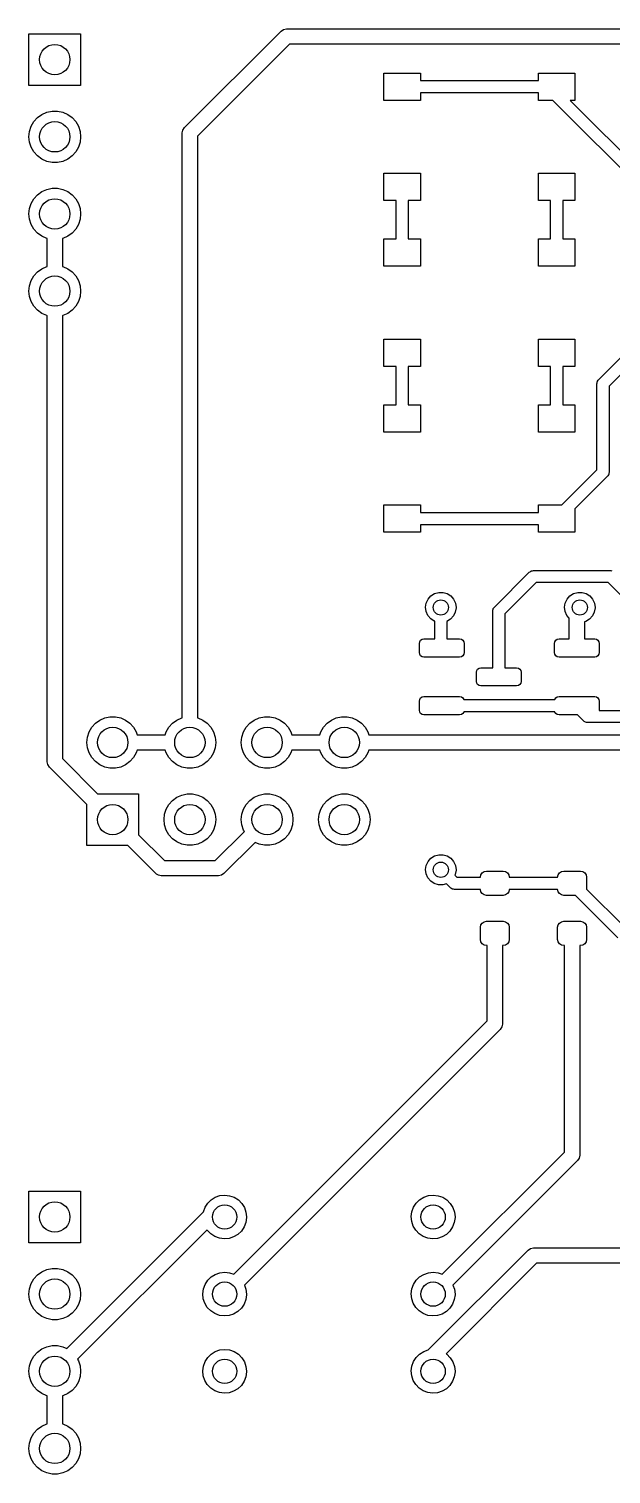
# Model space of a CAD drawing. Extents: x 124.2 to 180.7, y -122.1 to -74.6.
# Drawn here: x 124.25 to 143.4, y -122.13 to -74.55 of the extents above; entities that cross this region are included whole.
import ezdxf

# ---------------------------------------------------------------- set-up
doc = ezdxf.new("R2010")
doc.units = 0
doc.layers.add('BLACK', color=7, linetype='CONTINUOUS')

msp = doc.modelspace()

# ---------------------------------------------------------------- linework, layer by layer
at = {"layer": 'BLACK', "linetype": 'CONTINUOUS'}
for p, q in [((129.363, -77.8012), (132.538, -74.6262)), ((132.538, -74.6262), (132.619, -74.572)), ((132.619, -74.572), (132.715, -74.553)), ((132.715, -74.553), (156.591, -74.553)), ((124.245, -76.415), (124.245, -74.715)), ((124.245, -74.715), (125.945, -74.715)), ((125.945, -74.715), (125.945, -76.415)), ((132.819, -75.053), (129.79, -78.0816)), ((156.487, -75.053), (132.819, -75.053)), ((135.925, -76.905), (135.925, -76.005)), ((135.925, -76.005), (137.125, -76.005)), ((137.125, -76.005), (137.125, -76.255)), ((141.005, -76.255), (141.005, -76.005)), ((141.005, -76.005), (142.205, -76.005)), ((142.205, -76.005), (142.205, -76.905)), ((125.945, -76.415), (124.245, -76.415)), ((137.125, -76.255), (141.005, -76.255)), ((137.125, -76.905), (135.925, -76.905)), ((141.005, -76.655), (137.125, -76.655)), ((137.125, -76.655), (137.125, -76.905)), ((141.005, -76.905), (141.005, -76.655)), ((141.48, -76.905), (141.005, -76.905)), ((146.21, -81.6353), (141.48, -76.905)), ((142.205, -76.905), (142.045, -76.905)), ((142.045, -76.905), (146.568, -81.4275)), ((124.407, -77.6054), (124.526, -77.4733)), ((124.526, -77.4733), (124.67, -77.3689)), ((124.67, -77.3689), (124.832, -77.2966)), ((124.832, -77.2966), (125.006, -77.2597)), ((125.006, -77.2597), (125.184, -77.2597)), ((125.184, -77.2597), (125.358, -77.2966)), ((125.358, -77.2966), (125.52, -77.3689)), ((125.52, -77.3689), (125.664, -77.4733)), ((125.664, -77.4733), (125.783, -77.6054)), ((124.245, -78.105), (124.264, -77.9283)), ((124.264, -77.9283), (124.318, -77.7593)), ((124.318, -77.7593), (124.407, -77.6054)), ((125.783, -77.6054), (125.872, -77.7593)), ((125.872, -77.7593), (125.926, -77.9283)), ((125.926, -77.9283), (125.945, -78.105)), ((129.29, -77.978), (129.309, -77.8823)), ((129.29, -97.2329), (129.29, -77.978)), ((129.309, -77.8823), (129.363, -77.8012)), ((124.264, -78.2817), (124.245, -78.105)), ((124.318, -78.4507), (124.264, -78.2817)), ((124.407, -78.6046), (124.318, -78.4507)), ((125.872, -78.4507), (125.783, -78.6046)), ((125.926, -78.2817), (125.872, -78.4507)), ((125.945, -78.105), (125.926, -78.2817)), ((129.79, -78.0816), (129.79, -97.2329)), ((124.526, -78.7367), (124.407, -78.6046)), ((124.67, -78.8411), (124.526, -78.7367)), ((124.832, -78.9134), (124.67, -78.8411)), ((125.006, -78.9503), (124.832, -78.9134)), ((125.184, -78.9503), (125.006, -78.9503)), ((125.358, -78.9134), (125.184, -78.9503)), ((125.52, -78.8411), (125.358, -78.9134)), ((125.664, -78.7367), (125.52, -78.8411)), ((125.783, -78.6046), (125.664, -78.7367)), ((135.925, -80.205), (135.925, -79.305)), ((135.925, -79.305), (137.125, -79.305)), ((137.125, -79.305), (137.125, -80.205)), ((141.005, -80.205), (141.005, -79.305)), ((141.005, -79.305), (142.205, -79.305)), ((142.205, -79.305), (142.205, -80.205)), ((124.526, -80.0133), (124.67, -79.9089)), ((124.67, -79.9089), (124.832, -79.8366)), ((124.832, -79.8366), (125.006, -79.7997)), ((125.006, -79.7997), (125.184, -79.7997)), ((125.184, -79.7997), (125.358, -79.8366)), ((125.358, -79.8366), (125.52, -79.9089)), ((125.52, -79.9089), (125.664, -80.0133)), ((124.264, -80.4683), (124.318, -80.2993)), ((124.318, -80.2993), (124.407, -80.1454)), ((124.407, -80.1454), (124.526, -80.0133)), ((125.664, -80.0133), (125.783, -80.1454)), ((125.783, -80.1454), (125.872, -80.2993)), ((125.872, -80.2993), (125.926, -80.4683)), ((136.325, -80.205), (135.925, -80.205)), ((136.325, -81.465), (136.325, -80.205)), ((137.125, -80.205), (136.725, -80.205)), ((136.725, -80.205), (136.725, -81.465)), ((141.405, -80.205), (141.005, -80.205)), ((141.405, -81.465), (141.405, -80.205)), ((142.205, -80.205), (141.805, -80.205)), ((141.805, -80.205), (141.805, -81.465)), ((124.245, -80.645), (124.264, -80.4683)), ((124.264, -80.8217), (124.245, -80.645)), ((124.318, -80.9907), (124.264, -80.8217)), ((125.926, -80.8217), (125.872, -80.9907)), ((125.926, -80.4683), (125.945, -80.645)), ((125.945, -80.645), (125.926, -80.8217)), ((124.407, -81.1446), (124.318, -80.9907)), ((124.526, -81.2767), (124.407, -81.1446)), ((124.67, -81.3811), (124.526, -81.2767)), ((125.664, -81.2767), (125.52, -81.3811)), ((125.783, -81.1446), (125.664, -81.2767)), ((125.872, -80.9907), (125.783, -81.1446)), ((124.832, -81.4534), (124.67, -81.3811)), ((124.845, -81.4561), (124.832, -81.4534)), ((124.845, -82.3739), (124.845, -81.4561)), ((125.358, -81.4534), (125.345, -81.4561)), ((125.345, -81.4561), (125.345, -82.3739)), ((125.52, -81.3811), (125.358, -81.4534)), ((135.925, -82.365), (135.925, -81.465)), ((135.925, -81.465), (136.325, -81.465)), ((136.725, -81.465), (137.125, -81.465)), ((137.125, -81.465), (137.125, -82.365)), ((141.005, -82.365), (141.005, -81.465)), ((141.005, -81.465), (141.405, -81.465)), ((141.805, -81.465), (142.205, -81.465)), ((142.205, -81.465), (142.205, -82.365)), ((124.318, -82.8393), (124.407, -82.6854)), ((124.407, -82.6854), (124.526, -82.5533)), ((124.526, -82.5533), (124.67, -82.4489)), ((124.67, -82.4489), (124.832, -82.3766)), ((124.832, -82.3766), (124.845, -82.3739)), ((125.345, -82.3739), (125.358, -82.3766)), ((125.358, -82.3766), (125.52, -82.4489)), ((125.52, -82.4489), (125.664, -82.5533)), ((125.664, -82.5533), (125.783, -82.6854)), ((125.783, -82.6854), (125.872, -82.8393)), ((137.125, -82.365), (135.925, -82.365)), ((142.205, -82.365), (141.005, -82.365)), ((124.245, -83.185), (124.264, -83.0083)), ((124.264, -83.3617), (124.245, -83.185)), ((124.264, -83.0083), (124.318, -82.8393)), ((125.872, -82.8393), (125.926, -83.0083)), ((125.926, -83.0083), (125.945, -83.185)), ((125.945, -83.185), (125.926, -83.3617)), ((124.318, -83.5307), (124.264, -83.3617)), ((124.407, -83.6846), (124.318, -83.5307)), ((124.526, -83.8167), (124.407, -83.6846)), ((125.783, -83.6846), (125.664, -83.8167)), ((125.872, -83.5307), (125.783, -83.6846)), ((125.926, -83.3617), (125.872, -83.5307)), ((142.988, -86.0916), (145.715, -83.3641)), ((145.997, -83.6474), (143.329, -86.3158)), ((124.67, -83.9211), (124.526, -83.8167)), ((124.832, -83.9934), (124.67, -83.9211)), ((124.845, -83.9961), (124.832, -83.9934)), ((124.845, -98.679), (124.845, -83.9961)), ((125.358, -83.9934), (125.345, -83.9961)), ((125.345, -83.9961), (125.345, -98.5754)), ((125.52, -83.9211), (125.358, -83.9934)), ((125.664, -83.8167), (125.52, -83.9211)), ((135.925, -85.665), (135.925, -84.765)), ((135.925, -84.765), (137.125, -84.765)), ((137.125, -84.765), (137.125, -85.665)), ((141.005, -85.665), (141.005, -84.765)), ((141.005, -84.765), (142.205, -84.765)), ((142.205, -84.765), (142.205, -85.665)), ((136.325, -85.665), (135.925, -85.665)), ((136.325, -86.925), (136.325, -85.665)), ((137.125, -85.665), (136.725, -85.665)), ((136.725, -85.665), (136.725, -86.925)), ((141.405, -85.665), (141.005, -85.665)), ((141.405, -86.925), (141.405, -85.665)), ((142.205, -85.665), (141.805, -85.665)), ((141.805, -85.665), (141.805, -86.925)), ((142.97, -86.1199), (142.988, -86.0916)), ((142.929, -86.2327), (142.936, -86.2001)), ((142.929, -89.0682), (142.929, -86.2327)), ((142.936, -86.2001), (142.94, -86.1669)), ((142.94, -86.1669), (142.946, -86.1572)), ((142.946, -86.1572), (142.949, -86.146)), ((142.949, -86.146), (142.97, -86.1199)), ((143.329, -86.3158), (143.329, -89.1513)), ((135.925, -87.825), (135.925, -86.925)), ((135.925, -86.925), (136.325, -86.925)), ((136.725, -86.925), (137.125, -86.925)), ((137.125, -86.925), (137.125, -87.825)), ((141.005, -87.825), (141.005, -86.925)), ((141.005, -86.925), (141.405, -86.925)), ((141.805, -86.925), (142.205, -86.925)), ((142.205, -86.925), (142.205, -87.825)), ((137.125, -87.825), (135.925, -87.825)), ((142.205, -87.825), (141.005, -87.825)), ((141.772, -90.225), (142.929, -89.0682)), ((143.27, -89.2924), (142.205, -90.3578)), ((143.288, -89.2641), (143.27, -89.2924)), ((143.309, -89.238), (143.288, -89.2641)), ((143.312, -89.2268), (143.309, -89.238)), ((143.318, -89.2171), (143.312, -89.2268)), ((143.322, -89.1839), (143.318, -89.2171)), ((143.329, -89.1513), (143.322, -89.1839)), ((135.925, -91.125), (135.925, -90.225)), ((135.925, -90.225), (137.125, -90.225)), ((137.125, -90.225), (137.125, -90.475)), ((141.005, -90.475), (141.005, -90.225)), ((141.005, -90.225), (141.772, -90.225)), ((142.205, -90.3578), (142.205, -91.125)), ((137.125, -90.475), (141.005, -90.475)), ((137.125, -91.125), (135.925, -91.125)), ((141.005, -90.875), (137.125, -90.875)), ((137.125, -90.875), (137.125, -91.125)), ((141.005, -91.125), (141.005, -90.875)), ((142.205, -91.125), (141.005, -91.125)), ((139.559, -93.5846), (140.702, -92.4413)), ((140.702, -92.4413), (140.73, -92.4236)), ((140.73, -92.4236), (140.756, -92.4028)), ((140.756, -92.4028), (140.767, -92.4002)), ((140.767, -92.4002), (140.777, -92.3941)), ((140.777, -92.3941), (140.81, -92.3904)), ((140.81, -92.3904), (140.843, -92.383)), ((140.843, -92.383), (143.383, -92.383)), ((143.383, -92.383), (143.416, -92.3905)), ((137.377, -93.3245), (137.471, -93.2182)), ((137.471, -93.2182), (137.591, -93.1426)), ((137.591, -93.1426), (137.727, -93.1036)), ((137.727, -93.1036), (137.869, -93.1045)), ((137.869, -93.1045), (138.005, -93.1451)), ((138.005, -93.1451), (138.124, -93.2222)), ((138.124, -93.2222), (138.216, -93.3296)), ((140.926, -92.783), (139.9, -93.8088)), ((143.3, -92.783), (140.926, -92.783)), ((141.949, -93.3245), (142.043, -93.2182)), ((142.043, -93.2182), (142.163, -93.1426)), ((142.163, -93.1426), (142.299, -93.1036)), ((142.299, -93.1036), (142.441, -93.1045)), ((142.441, -93.1045), (142.577, -93.1451)), ((142.577, -93.1451), (142.696, -93.2222)), ((142.696, -93.2222), (142.788, -93.3296)), ((144.961, -94.4438), (143.3, -92.783)), ((137.295, -93.5929), (137.317, -93.4528)), ((137.313, -93.7335), (137.295, -93.5929)), ((137.317, -93.4528), (137.377, -93.3245)), ((138.216, -93.3296), (138.275, -93.4587)), ((138.295, -93.6112), (138.271, -93.751)), ((138.275, -93.4587), (138.295, -93.599)), ((138.295, -93.599), (138.295, -93.6112)), ((139.5, -93.7257), (139.507, -93.6931)), ((139.5, -95.585), (139.5, -93.7257)), ((139.507, -93.6931), (139.511, -93.6599)), ((139.511, -93.6599), (139.517, -93.6502)), ((139.517, -93.6502), (139.52, -93.639)), ((139.52, -93.639), (139.541, -93.6129)), ((139.541, -93.6129), (139.559, -93.5846)), ((141.867, -93.5929), (141.889, -93.4528)), ((141.885, -93.7335), (141.867, -93.5929)), ((141.889, -93.4528), (141.949, -93.3245)), ((142.788, -93.3296), (142.847, -93.4587)), ((142.867, -93.6112), (142.843, -93.751)), ((142.847, -93.4587), (142.867, -93.599)), ((142.867, -93.599), (142.867, -93.6112)), ((137.371, -93.8632), (137.313, -93.7335)), ((137.462, -93.9717), (137.371, -93.8632)), ((137.58, -94.0503), (137.462, -93.9717)), ((137.595, -94.0551), (137.58, -94.0503)), ((137.595, -94.635), (137.595, -94.0551)), ((138.114, -93.9837), (137.995, -94.057)), ((137.995, -94.057), (137.995, -94.635)), ((138.21, -93.8786), (138.114, -93.9837)), ((138.271, -93.751), (138.21, -93.8786)), ((139.9, -93.8088), (139.9, -95.585)), ((141.943, -93.8632), (141.885, -93.7335)), ((142.02, -93.9554), (141.943, -93.8632)), ((142.02, -94.635), (142.02, -93.9554)), ((142.566, -94.0579), (142.52, -94.0703)), ((142.52, -94.0703), (142.52, -94.635)), ((142.686, -93.9837), (142.566, -94.0579)), ((142.782, -93.8786), (142.686, -93.9837)), ((142.843, -93.751), (142.782, -93.8786)), ((137.131, -94.6789), (137.18, -94.6464)), ((137.18, -94.6464), (137.237, -94.635)), ((137.237, -94.635), (137.595, -94.635)), ((137.995, -94.635), (138.412, -94.635)), ((138.412, -94.635), (138.47, -94.6464)), ((138.47, -94.6464), (138.519, -94.6789)), ((141.576, -94.6789), (141.625, -94.6464)), ((141.625, -94.6464), (141.683, -94.635)), ((141.683, -94.635), (142.02, -94.635)), ((142.52, -94.635), (142.857, -94.635)), ((142.857, -94.635), (142.915, -94.6464)), ((142.915, -94.6464), (142.964, -94.6789)), ((137.088, -94.785), (137.099, -94.7276)), ((137.088, -95.085), (137.088, -94.785)), ((137.099, -95.1424), (137.088, -95.085)), ((137.099, -94.7276), (137.131, -94.6789)), ((137.131, -95.1911), (137.099, -95.1424)), ((138.519, -94.6789), (138.551, -94.7276)), ((138.551, -95.1424), (138.519, -95.1911)), ((138.551, -94.7276), (138.562, -94.785)), ((138.562, -95.085), (138.551, -95.1424)), ((138.562, -94.785), (138.562, -95.085)), ((141.532, -94.785), (141.544, -94.7276)), ((141.532, -95.085), (141.532, -94.785)), ((141.544, -95.1424), (141.532, -95.085)), ((141.544, -94.7276), (141.576, -94.6789)), ((141.576, -95.1911), (141.544, -95.1424)), ((142.964, -94.6789), (142.996, -94.7276)), ((142.996, -95.1424), (142.964, -95.1911)), ((142.996, -94.7276), (143.007, -94.785)), ((143.007, -95.085), (142.996, -95.1424)), ((143.007, -94.785), (143.007, -95.085)), ((137.18, -95.2236), (137.131, -95.1911)), ((137.237, -95.235), (137.18, -95.2236)), ((138.412, -95.235), (137.237, -95.235)), ((138.47, -95.2236), (138.412, -95.235)), ((138.519, -95.1911), (138.47, -95.2236)), ((138.974, -95.6776), (139.006, -95.6289)), ((139.006, -95.6289), (139.055, -95.5964)), ((139.055, -95.5964), (139.112, -95.585)), ((139.112, -95.585), (139.5, -95.585)), ((139.9, -95.585), (140.287, -95.585)), ((140.287, -95.585), (140.345, -95.5964)), ((140.345, -95.5964), (140.394, -95.6289)), ((140.394, -95.6289), (140.426, -95.6776)), ((141.625, -95.2236), (141.576, -95.1911)), ((141.683, -95.235), (141.625, -95.2236)), ((142.857, -95.235), (141.683, -95.235)), ((142.915, -95.2236), (142.857, -95.235)), ((142.964, -95.1911), (142.915, -95.2236)), ((138.963, -95.735), (138.974, -95.6776)), ((138.963, -96.035), (138.963, -95.735)), ((138.974, -96.0924), (138.963, -96.035)), ((139.006, -96.1411), (138.974, -96.0924)), ((140.426, -96.0924), (140.394, -96.1411)), ((140.426, -95.6776), (140.438, -95.735)), ((140.438, -96.035), (140.426, -96.0924)), ((140.438, -95.735), (140.438, -96.035)), ((137.099, -96.6276), (137.131, -96.5789)), ((137.131, -96.5789), (137.18, -96.5464)), ((137.18, -96.5464), (137.237, -96.535)), ((137.237, -96.535), (138.412, -96.535)), ((138.412, -96.535), (138.47, -96.5464)), ((138.47, -96.5464), (138.519, -96.5789)), ((138.519, -96.5789), (138.551, -96.6276)), ((139.055, -96.1736), (139.006, -96.1411)), ((139.112, -96.185), (139.055, -96.1736)), ((140.287, -96.185), (139.112, -96.185)), ((140.345, -96.1736), (140.287, -96.185)), ((140.394, -96.1411), (140.345, -96.1736)), ((141.544, -96.6276), (141.576, -96.5789)), ((141.576, -96.5789), (141.625, -96.5464)), ((141.625, -96.5464), (141.683, -96.535)), ((141.683, -96.535), (142.857, -96.535)), ((142.857, -96.535), (142.915, -96.5464)), ((142.915, -96.5464), (142.964, -96.5789)), ((142.964, -96.5789), (142.996, -96.6276)), ((137.088, -96.685), (137.099, -96.6276)), ((137.088, -96.985), (137.088, -96.685)), ((137.099, -97.0424), (137.088, -96.985)), ((137.131, -97.0911), (137.099, -97.0424)), ((138.551, -97.0424), (138.519, -97.0911)), ((138.551, -96.6276), (138.553, -96.635)), ((138.553, -97.035), (138.551, -97.0424)), ((138.553, -96.635), (141.542, -96.635)), ((141.542, -97.035), (138.553, -97.035)), ((141.542, -96.635), (141.544, -96.6276)), ((141.544, -97.0424), (141.542, -97.035)), ((141.576, -97.0911), (141.544, -97.0424)), ((142.996, -96.6276), (143.007, -96.685)), ((143.007, -96.685), (143.007, -96.985)), ((143.007, -96.985), (143.007, -96.9895)), ((143.007, -96.9895), (150.845, -96.9895)), ((126.312, -97.5444), (126.431, -97.4123)), ((126.431, -97.4123), (126.575, -97.3079)), ((126.575, -97.3079), (126.737, -97.2356)), ((126.737, -97.2356), (126.911, -97.1987)), ((126.911, -97.1987), (127.089, -97.1987)), ((127.089, -97.1987), (127.263, -97.2356)), ((127.263, -97.2356), (127.425, -97.3079)), ((127.425, -97.3079), (127.569, -97.4123)), ((127.569, -97.4123), (127.688, -97.5444)), ((128.852, -97.5444), (128.971, -97.4123)), ((128.971, -97.4123), (129.115, -97.3079)), ((129.115, -97.3079), (129.277, -97.2356)), ((129.277, -97.2356), (129.29, -97.2329)), ((129.79, -97.2329), (129.803, -97.2356)), ((129.803, -97.2356), (129.965, -97.3079)), ((129.965, -97.3079), (130.109, -97.4123)), ((130.109, -97.4123), (130.228, -97.5444)), ((131.392, -97.5444), (131.511, -97.4123)), ((131.511, -97.4123), (131.655, -97.3079)), ((131.655, -97.3079), (131.817, -97.2356)), ((131.817, -97.2356), (131.991, -97.1987)), ((131.991, -97.1987), (132.169, -97.1987)), ((132.169, -97.1987), (132.343, -97.2356)), ((132.343, -97.2356), (132.505, -97.3079)), ((132.505, -97.3079), (132.649, -97.4123)), ((132.649, -97.4123), (132.768, -97.5444)), ((133.932, -97.5444), (134.051, -97.4123)), ((134.051, -97.4123), (134.195, -97.3079)), ((134.195, -97.3079), (134.357, -97.2356)), ((134.357, -97.2356), (134.531, -97.1987)), ((134.531, -97.1987), (134.709, -97.1987)), ((134.709, -97.1987), (134.883, -97.2356)), ((134.883, -97.2356), (135.045, -97.3079)), ((135.045, -97.3079), (135.189, -97.4123)), ((135.189, -97.4123), (135.308, -97.5444)), ((137.18, -97.1236), (137.131, -97.0911)), ((137.237, -97.135), (137.18, -97.1236)), ((138.412, -97.135), (137.237, -97.135)), ((138.47, -97.1236), (138.412, -97.135)), ((138.519, -97.0911), (138.47, -97.1236)), ((141.625, -97.1236), (141.576, -97.0911)), ((141.683, -97.135), (141.625, -97.1236)), ((142.287, -97.135), (141.683, -97.135)), ((142.483, -97.3309), (142.287, -97.135)), ((142.511, -97.3487), (142.483, -97.3309)), ((142.537, -97.3696), (142.511, -97.3487)), ((142.549, -97.3722), (142.537, -97.3696)), ((142.558, -97.3783), (142.549, -97.3722)), ((142.592, -97.382), (142.558, -97.3783)), ((142.624, -97.3895), (142.592, -97.382)), ((150.928, -97.3895), (142.624, -97.3895)), ((126.15, -98.044), (126.169, -97.8673)), ((126.169, -97.8673), (126.223, -97.6983)), ((126.223, -97.6983), (126.312, -97.5444)), ((127.688, -97.5444), (127.777, -97.6983)), ((127.777, -97.6983), (127.808, -97.794)), ((127.808, -97.794), (128.732, -97.794)), ((128.732, -97.794), (128.763, -97.6983)), ((128.763, -97.6983), (128.852, -97.5444)), ((130.228, -97.5444), (130.317, -97.6983)), ((130.317, -97.6983), (130.371, -97.8673)), ((130.371, -97.8673), (130.39, -98.044)), ((131.23, -98.044), (131.249, -97.8673)), ((131.249, -97.8673), (131.303, -97.6983)), ((131.303, -97.6983), (131.392, -97.5444)), ((132.768, -97.5444), (132.857, -97.6983)), ((132.857, -97.6983), (132.888, -97.794)), ((132.888, -97.794), (133.812, -97.794)), ((133.812, -97.794), (133.843, -97.6983)), ((133.843, -97.6983), (133.932, -97.5444)), ((135.308, -97.5444), (135.397, -97.6983)), ((135.397, -97.6983), (135.428, -97.794)), ((135.428, -97.794), (152.672, -97.794)), ((126.169, -98.2207), (126.15, -98.044)), ((126.223, -98.3897), (126.169, -98.2207)), ((126.312, -98.5436), (126.223, -98.3897)), ((127.777, -98.3897), (127.688, -98.5436)), ((127.808, -98.294), (127.777, -98.3897)), ((128.732, -98.294), (127.808, -98.294)), ((128.763, -98.3897), (128.732, -98.294)), ((128.852, -98.5436), (128.763, -98.3897)), ((130.317, -98.3897), (130.228, -98.5436)), ((130.371, -98.2207), (130.317, -98.3897)), ((130.39, -98.044), (130.371, -98.2207)), ((131.249, -98.2207), (131.23, -98.044)), ((131.303, -98.3897), (131.249, -98.2207)), ((131.392, -98.5436), (131.303, -98.3897)), ((132.857, -98.3897), (132.768, -98.5436)), ((132.888, -98.294), (132.857, -98.3897)), ((133.812, -98.294), (132.888, -98.294)), ((133.843, -98.3897), (133.812, -98.294)), ((133.932, -98.5436), (133.843, -98.3897)), ((135.397, -98.3897), (135.308, -98.5436)), ((135.428, -98.294), (135.397, -98.3897)), ((152.776, -98.294), (135.428, -98.294)), ((124.864, -98.7747), (124.845, -98.679)), ((124.918, -98.8558), (124.864, -98.7747)), ((126.15, -100.088), (124.918, -98.8558)), ((125.345, -98.5754), (126.504, -99.734)), ((126.431, -98.6757), (126.312, -98.5436)), ((126.575, -98.7801), (126.431, -98.6757)), ((126.737, -98.8524), (126.575, -98.7801)), ((126.911, -98.8893), (126.737, -98.8524)), ((127.089, -98.8893), (126.911, -98.8893)), ((127.263, -98.8524), (127.089, -98.8893)), ((127.425, -98.7801), (127.263, -98.8524)), ((127.569, -98.6757), (127.425, -98.7801)), ((127.688, -98.5436), (127.569, -98.6757)), ((128.971, -98.6757), (128.852, -98.5436)), ((129.115, -98.7801), (128.971, -98.6757)), ((129.277, -98.8524), (129.115, -98.7801)), ((129.451, -98.8893), (129.277, -98.8524)), ((129.629, -98.8893), (129.451, -98.8893)), ((129.803, -98.8524), (129.629, -98.8893)), ((129.965, -98.7801), (129.803, -98.8524)), ((130.109, -98.6757), (129.965, -98.7801)), ((130.228, -98.5436), (130.109, -98.6757)), ((131.511, -98.6757), (131.392, -98.5436)), ((131.655, -98.7801), (131.511, -98.6757)), ((131.817, -98.8524), (131.655, -98.7801)), ((131.991, -98.8893), (131.817, -98.8524)), ((132.169, -98.8893), (131.991, -98.8893)), ((132.343, -98.8524), (132.169, -98.8893)), ((132.505, -98.7801), (132.343, -98.8524)), ((132.649, -98.6757), (132.505, -98.7801)), ((132.768, -98.5436), (132.649, -98.6757)), ((134.051, -98.6757), (133.932, -98.5436)), ((134.195, -98.7801), (134.051, -98.6757)), ((134.357, -98.8524), (134.195, -98.7801)), ((134.531, -98.8893), (134.357, -98.8524)), ((134.709, -98.8893), (134.531, -98.8893)), ((134.883, -98.8524), (134.709, -98.8893)), ((135.045, -98.7801), (134.883, -98.8524)), ((135.189, -98.6757), (135.045, -98.7801)), ((135.308, -98.5436), (135.189, -98.6757)), ((126.504, -99.734), (127.85, -99.734)), ((127.85, -99.734), (127.85, -101.08)), ((128.971, -99.9523), (129.115, -99.8479)), ((129.115, -99.8479), (129.277, -99.7756)), ((129.277, -99.7756), (129.451, -99.7387)), ((129.451, -99.7387), (129.629, -99.7387)), ((129.629, -99.7387), (129.803, -99.7756)), ((129.803, -99.7756), (129.965, -99.8479)), ((129.965, -99.8479), (130.109, -99.9523)), ((131.511, -99.9523), (131.655, -99.8479)), ((131.655, -99.8479), (131.817, -99.7756)), ((131.817, -99.7756), (131.991, -99.7387)), ((131.991, -99.7387), (132.169, -99.7387)), ((132.169, -99.7387), (132.343, -99.7756)), ((132.343, -99.7756), (132.505, -99.8479)), ((132.505, -99.8479), (132.649, -99.9523)), ((134.051, -99.9523), (134.195, -99.8479)), ((134.195, -99.8479), (134.357, -99.7756)), ((134.357, -99.7756), (134.531, -99.7387)), ((134.531, -99.7387), (134.709, -99.7387)), ((134.709, -99.7387), (134.883, -99.7756)), ((134.883, -99.7756), (135.045, -99.8479)), ((135.045, -99.8479), (135.189, -99.9523)), ((126.15, -101.434), (126.15, -100.088)), ((128.709, -100.407), (128.763, -100.238)), ((128.763, -100.238), (128.852, -100.084)), ((128.852, -100.084), (128.971, -99.9523)), ((130.109, -99.9523), (130.228, -100.084)), ((130.228, -100.084), (130.317, -100.238)), ((130.317, -100.238), (130.371, -100.407)), ((131.249, -100.407), (131.303, -100.238)), ((131.303, -100.238), (131.392, -100.084)), ((131.392, -100.084), (131.511, -99.9523)), ((132.649, -99.9523), (132.768, -100.084)), ((132.768, -100.084), (132.857, -100.238)), ((132.857, -100.238), (132.911, -100.407)), ((133.789, -100.407), (133.843, -100.238)), ((133.843, -100.238), (133.932, -100.084)), ((133.932, -100.084), (134.051, -99.9523)), ((135.189, -99.9523), (135.308, -100.084)), ((135.308, -100.084), (135.397, -100.238)), ((135.397, -100.238), (135.451, -100.407)), ((128.69, -100.584), (128.709, -100.407)), ((128.709, -100.761), (128.69, -100.584)), ((128.763, -100.93), (128.709, -100.761)), ((130.371, -100.761), (130.317, -100.93)), ((130.371, -100.407), (130.39, -100.584)), ((130.39, -100.584), (130.371, -100.761)), ((131.23, -100.584), (131.249, -100.407)), ((131.249, -100.761), (131.23, -100.584)), ((131.303, -100.93), (131.249, -100.761)), ((132.911, -100.761), (132.857, -100.93)), ((132.911, -100.407), (132.93, -100.584)), ((132.93, -100.584), (132.911, -100.761)), ((133.77, -100.584), (133.789, -100.407)), ((133.789, -100.761), (133.77, -100.584)), ((133.843, -100.93), (133.789, -100.761)), ((135.451, -100.761), (135.397, -100.93)), ((135.451, -100.407), (135.47, -100.584)), ((135.47, -100.584), (135.451, -100.761)), ((127.85, -101.08), (128.704, -101.934)), ((128.852, -101.084), (128.763, -100.93)), ((128.971, -101.216), (128.852, -101.084)), ((129.115, -101.32), (128.971, -101.216)), ((129.277, -101.392), (129.115, -101.32)), ((129.965, -101.32), (129.803, -101.392)), ((130.109, -101.216), (129.965, -101.32)), ((130.228, -101.084), (130.109, -101.216)), ((130.317, -100.93), (130.228, -101.084)), ((130.376, -101.934), (131.332, -100.979)), ((131.684, -101.333), (130.657, -102.361)), ((131.332, -100.979), (131.303, -100.93)), ((131.817, -101.392), (131.684, -101.333)), ((132.505, -101.32), (132.343, -101.392)), ((132.649, -101.216), (132.505, -101.32)), ((132.768, -101.084), (132.649, -101.216)), ((132.857, -100.93), (132.768, -101.084)), ((133.932, -101.084), (133.843, -100.93)), ((134.051, -101.216), (133.932, -101.084)), ((134.195, -101.32), (134.051, -101.216)), ((134.357, -101.392), (134.195, -101.32)), ((135.045, -101.32), (134.883, -101.392)), ((135.189, -101.216), (135.045, -101.32)), ((135.308, -101.084), (135.189, -101.216)), ((135.397, -100.93), (135.308, -101.084)), ((127.496, -101.434), (126.15, -101.434)), ((128.423, -102.361), (127.496, -101.434)), ((129.451, -101.429), (129.277, -101.392)), ((129.629, -101.429), (129.451, -101.429)), ((129.803, -101.392), (129.629, -101.429)), ((131.991, -101.429), (131.817, -101.392)), ((132.169, -101.429), (131.991, -101.429)), ((132.343, -101.392), (132.169, -101.429)), ((134.531, -101.429), (134.357, -101.392)), ((134.709, -101.429), (134.531, -101.429)), ((134.883, -101.392), (134.709, -101.429)), ((137.471, -101.854), (137.591, -101.779)), ((137.591, -101.779), (137.727, -101.74)), ((137.727, -101.74), (137.869, -101.74)), ((137.869, -101.74), (138.005, -101.781)), ((138.005, -101.781), (138.124, -101.858)), ((128.704, -101.934), (130.376, -101.934)), ((137.295, -102.229), (137.317, -102.089)), ((137.313, -102.369), (137.295, -102.229)), ((137.317, -102.089), (137.377, -101.96)), ((137.377, -101.96), (137.471, -101.854)), ((138.124, -101.858), (138.216, -101.966)), ((138.216, -101.966), (138.275, -102.095)), ((138.295, -102.247), (138.271, -102.387)), ((138.275, -102.095), (138.295, -102.235)), ((138.295, -102.235), (138.295, -102.247)), ((139.221, -102.295), (139.298, -102.28)), ((139.298, -102.28), (139.848, -102.28)), ((139.848, -102.28), (139.925, -102.295)), ((141.761, -102.295), (141.838, -102.28)), ((141.838, -102.28), (142.388, -102.28)), ((142.388, -102.28), (142.465, -102.295)), ((128.446, -102.376), (128.423, -102.361)), ((128.423, -102.361), (128.423, -102.361)), ((128.505, -102.415), (128.446, -102.376)), ((128.6, -102.434), (128.505, -102.415)), ((130.48, -102.434), (128.6, -102.434)), ((128.6, -102.434), (128.6, -102.434)), ((130.575, -102.415), (130.48, -102.434)), ((130.657, -102.361), (130.575, -102.415)), ((137.371, -102.499), (137.313, -102.369)), ((137.462, -102.608), (137.371, -102.499)), ((137.58, -102.686), (137.462, -102.608)), ((137.715, -102.729), (137.58, -102.686)), ((137.857, -102.731), (137.715, -102.729)), ((137.976, -102.699), (137.857, -102.731)), ((138.099, -102.821), (137.976, -102.699)), ((138.271, -102.387), (138.258, -102.415)), ((138.258, -102.415), (138.323, -102.48)), ((138.323, -102.48), (139.098, -102.48)), ((139.098, -102.48), (139.113, -102.403)), ((139.113, -102.403), (139.157, -102.339)), ((139.157, -102.339), (139.221, -102.295)), ((139.925, -102.295), (139.989, -102.339)), ((139.989, -102.339), (140.033, -102.403)), ((140.033, -102.403), (140.048, -102.48)), ((140.048, -102.48), (141.638, -102.48)), ((141.638, -102.48), (141.653, -102.403)), ((141.653, -102.403), (141.697, -102.339)), ((141.697, -102.339), (141.761, -102.295)), ((142.465, -102.295), (142.529, -102.339)), ((142.529, -102.339), (142.573, -102.403)), ((142.573, -102.403), (142.588, -102.48)), ((142.588, -102.48), (142.588, -102.872)), ((138.127, -102.839), (138.099, -102.821)), ((138.153, -102.86), (138.127, -102.839)), ((138.164, -102.863), (138.153, -102.86)), ((138.174, -102.869), (138.164, -102.863)), ((138.207, -102.873), (138.174, -102.869)), ((138.24, -102.88), (138.207, -102.873)), ((139.098, -102.88), (138.24, -102.88)), ((139.113, -102.957), (139.098, -102.88)), ((139.157, -103.021), (139.113, -102.957)), ((139.221, -103.065), (139.157, -103.021)), ((139.298, -103.08), (139.221, -103.065)), ((139.848, -103.08), (139.298, -103.08)), ((139.925, -103.065), (139.848, -103.08)), ((139.989, -103.021), (139.925, -103.065)), ((140.033, -102.957), (139.989, -103.021)), ((140.048, -102.88), (140.033, -102.957)), ((141.638, -102.88), (140.048, -102.88)), ((141.653, -102.957), (141.638, -102.88)), ((141.697, -103.021), (141.653, -102.957)), ((141.761, -103.065), (141.697, -103.021)), ((141.838, -103.08), (141.761, -103.065)), ((142.23, -103.08), (141.838, -103.08)), ((143.622, -104.471), (142.23, -103.08)), ((142.588, -102.872), (143.846, -104.13)), ((139.098, -104.13), (139.113, -104.053)), ((139.098, -104.53), (139.098, -104.13)), ((139.113, -104.053), (139.157, -103.989)), ((139.157, -103.989), (139.221, -103.945)), ((139.221, -103.945), (139.298, -103.93)), ((139.298, -103.93), (139.848, -103.93)), ((139.848, -103.93), (139.925, -103.945)), ((139.925, -103.945), (139.989, -103.989)), ((139.989, -103.989), (140.033, -104.053)), ((140.033, -104.053), (140.048, -104.13)), ((140.048, -104.13), (140.048, -104.53)), ((141.638, -104.13), (141.653, -104.053)), ((141.638, -104.53), (141.638, -104.13)), ((141.653, -104.053), (141.697, -103.989)), ((141.697, -103.989), (141.761, -103.945)), ((141.761, -103.945), (141.838, -103.93)), ((141.838, -103.93), (142.388, -103.93)), ((142.388, -103.93), (142.465, -103.945)), ((142.465, -103.945), (142.529, -103.989)), ((142.529, -103.989), (142.573, -104.053)), ((142.573, -104.053), (142.588, -104.13)), ((142.588, -104.13), (142.588, -104.53)), ((139.113, -104.607), (139.098, -104.53)), ((139.157, -104.671), (139.113, -104.607)), ((140.033, -104.607), (139.989, -104.671)), ((140.048, -104.53), (140.033, -104.607)), ((141.653, -104.607), (141.638, -104.53)), ((141.697, -104.671), (141.653, -104.607)), ((142.573, -104.607), (142.529, -104.671)), ((142.588, -104.53), (142.573, -104.607)), ((139.221, -104.715), (139.157, -104.671)), ((139.298, -104.73), (139.221, -104.715)), ((139.323, -104.73), (139.298, -104.73)), ((139.323, -107.211), (139.323, -104.73)), ((139.848, -104.73), (139.823, -104.73)), ((139.823, -104.73), (139.823, -107.315)), ((139.925, -104.715), (139.848, -104.73)), ((139.989, -104.671), (139.925, -104.715)), ((141.761, -104.715), (141.697, -104.671)), ((141.838, -104.73), (141.761, -104.715)), ((141.863, -104.73), (141.838, -104.73)), ((141.863, -111.529), (141.863, -104.73)), ((142.388, -104.73), (142.363, -104.73)), ((142.363, -104.73), (142.363, -111.633)), ((142.465, -104.715), (142.388, -104.73)), ((142.529, -104.671), (142.465, -104.715)), ((130.982, -115.552), (139.323, -107.211)), ((139.75, -107.492), (131.336, -115.905)), ((139.804, -107.411), (139.75, -107.492)), ((139.75, -107.492), (139.75, -107.492)), ((139.823, -107.315), (139.804, -107.411)), ((139.823, -107.315), (139.823, -107.315)), ((137.84, -115.552), (141.863, -111.529)), ((142.344, -111.729), (142.29, -111.81)), ((142.363, -111.633), (142.344, -111.729)), ((142.29, -111.81), (138.194, -115.905)), ((142.29, -111.81), (142.29, -111.81)), ((124.245, -114.515), (124.245, -112.815)), ((124.245, -112.815), (125.945, -112.815)), ((125.945, -112.815), (125.945, -114.515)), ((130.038, -113.345), (130.125, -113.21)), ((130.125, -113.21), (130.24, -113.098)), ((130.24, -113.098), (130.376, -113.014)), ((130.376, -113.014), (130.528, -112.962)), ((130.528, -112.962), (130.688, -112.945)), ((130.688, -112.945), (130.847, -112.964)), ((130.847, -112.964), (130.999, -113.018)), ((130.999, -113.018), (131.134, -113.104)), ((131.134, -113.104), (131.247, -113.218)), ((131.247, -113.218), (131.332, -113.354)), ((136.896, -113.345), (136.983, -113.21)), ((136.983, -113.21), (137.098, -113.098)), ((137.098, -113.098), (137.234, -113.014)), ((137.234, -113.014), (137.386, -112.962)), ((137.386, -112.962), (137.546, -112.945)), ((137.546, -112.945), (137.705, -112.964)), ((137.705, -112.964), (137.857, -113.018)), ((137.857, -113.018), (137.992, -113.104)), ((137.992, -113.104), (138.105, -113.218)), ((138.105, -113.218), (138.19, -113.354)), ((125.491, -117.996), (129.982, -113.504)), ((129.982, -113.504), (129.983, -113.496)), ((129.983, -113.496), (130.038, -113.345)), ((131.332, -113.354), (131.385, -113.505)), ((131.403, -113.685), (131.38, -113.844)), ((131.385, -113.505), (131.403, -113.665)), ((131.403, -113.665), (131.403, -113.685)), ((136.821, -113.655), (136.841, -113.496)), ((136.837, -113.815), (136.821, -113.655)), ((136.841, -113.496), (136.896, -113.345)), ((138.19, -113.354), (138.243, -113.505)), ((138.261, -113.685), (138.238, -113.844)), ((138.243, -113.505), (138.261, -113.665)), ((138.261, -113.665), (138.261, -113.685)), ((130.104, -114.09), (125.843, -118.35)), ((130.113, -114.104), (130.104, -114.09)), ((130.224, -114.22), (130.113, -114.104)), ((131.235, -114.128), (131.118, -114.239)), ((131.323, -113.994), (131.235, -114.128)), ((131.38, -113.844), (131.323, -113.994)), ((136.887, -113.967), (136.837, -113.815)), ((136.971, -114.104), (136.887, -113.967)), ((137.082, -114.22), (136.971, -114.104)), ((138.093, -114.128), (137.976, -114.239)), ((138.181, -113.994), (138.093, -114.128)), ((138.238, -113.844), (138.181, -113.994)), ((125.945, -114.515), (124.245, -114.515)), ((130.358, -114.308), (130.224, -114.22)), ((130.509, -114.364), (130.358, -114.308)), ((130.668, -114.385), (130.509, -114.364)), ((130.828, -114.37), (130.668, -114.385)), ((130.98, -114.321), (130.828, -114.37)), ((131.118, -114.239), (130.98, -114.321)), ((137.216, -114.308), (137.082, -114.22)), ((137.367, -114.364), (137.216, -114.308)), ((137.526, -114.385), (137.367, -114.364)), ((137.686, -114.37), (137.526, -114.385)), ((137.838, -114.321), (137.686, -114.37)), ((137.976, -114.239), (137.838, -114.321)), ((137.381, -118.044), (140.666, -114.758)), ((140.666, -114.758), (140.747, -114.704)), ((140.747, -114.704), (140.843, -114.685)), ((140.843, -114.685), (146.073, -114.685)), ((124.407, -115.705), (124.526, -115.573)), ((124.526, -115.573), (124.67, -115.469)), ((124.67, -115.469), (124.832, -115.397)), ((124.832, -115.397), (125.006, -115.36)), ((125.006, -115.36), (125.184, -115.36)), ((125.184, -115.36), (125.358, -115.397)), ((125.358, -115.397), (125.52, -115.469)), ((125.52, -115.469), (125.664, -115.573)), ((125.664, -115.573), (125.783, -115.705)), ((130.24, -115.638), (130.376, -115.554)), ((130.376, -115.554), (130.528, -115.502)), ((130.528, -115.502), (130.688, -115.485)), ((130.688, -115.485), (130.847, -115.504)), ((130.847, -115.504), (130.982, -115.552)), ((137.098, -115.638), (137.234, -115.554)), ((137.234, -115.554), (137.386, -115.502)), ((137.386, -115.502), (137.546, -115.485)), ((137.546, -115.485), (137.705, -115.504)), ((137.705, -115.504), (137.84, -115.552)), ((140.947, -115.185), (137.965, -118.167)), ((146.177, -115.185), (140.947, -115.185)), ((124.245, -116.205), (124.264, -116.028)), ((124.264, -116.028), (124.318, -115.859)), ((124.318, -115.859), (124.407, -115.705)), ((125.783, -115.705), (125.872, -115.859)), ((125.872, -115.859), (125.926, -116.028)), ((125.926, -116.028), (125.945, -116.205)), ((129.963, -116.195), (129.983, -116.036)), ((129.983, -116.036), (130.038, -115.885)), ((130.038, -115.885), (130.125, -115.75)), ((130.125, -115.75), (130.24, -115.638)), ((131.336, -115.905), (131.385, -116.045)), ((131.385, -116.045), (131.403, -116.205)), ((136.821, -116.195), (136.841, -116.036)), ((136.841, -116.036), (136.896, -115.885)), ((136.896, -115.885), (136.983, -115.75)), ((136.983, -115.75), (137.098, -115.638)), ((138.194, -115.905), (138.243, -116.045)), ((138.243, -116.045), (138.261, -116.205)), ((124.264, -116.382), (124.245, -116.205)), ((124.318, -116.551), (124.264, -116.382)), ((124.407, -116.705), (124.318, -116.551)), ((125.872, -116.551), (125.783, -116.705)), ((125.926, -116.382), (125.872, -116.551)), ((125.945, -116.205), (125.926, -116.382)), ((129.979, -116.355), (129.963, -116.195)), ((130.029, -116.507), (129.979, -116.355)), ((130.113, -116.644), (130.029, -116.507)), ((131.323, -116.534), (131.235, -116.668)), ((131.38, -116.384), (131.323, -116.534)), ((131.403, -116.225), (131.38, -116.384)), ((131.403, -116.205), (131.403, -116.225)), ((136.837, -116.355), (136.821, -116.195)), ((136.887, -116.507), (136.837, -116.355)), ((136.971, -116.644), (136.887, -116.507)), ((138.181, -116.534), (138.093, -116.668)), ((138.238, -116.384), (138.181, -116.534)), ((138.261, -116.225), (138.238, -116.384)), ((138.261, -116.205), (138.261, -116.225)), ((124.526, -116.837), (124.407, -116.705)), ((124.67, -116.941), (124.526, -116.837)), ((124.832, -117.013), (124.67, -116.941)), ((125.006, -117.05), (124.832, -117.013)), ((125.358, -117.013), (125.184, -117.05)), ((125.52, -116.941), (125.358, -117.013)), ((125.664, -116.837), (125.52, -116.941)), ((125.783, -116.705), (125.664, -116.837)), ((130.224, -116.76), (130.113, -116.644)), ((130.358, -116.848), (130.224, -116.76)), ((130.509, -116.904), (130.358, -116.848)), ((130.668, -116.925), (130.509, -116.904)), ((130.828, -116.91), (130.668, -116.925)), ((130.98, -116.861), (130.828, -116.91)), ((131.118, -116.779), (130.98, -116.861)), ((131.235, -116.668), (131.118, -116.779)), ((137.082, -116.76), (136.971, -116.644)), ((137.216, -116.848), (137.082, -116.76)), ((137.367, -116.904), (137.216, -116.848)), ((137.526, -116.925), (137.367, -116.904)), ((137.686, -116.91), (137.526, -116.925)), ((137.838, -116.861), (137.686, -116.91)), ((137.976, -116.779), (137.838, -116.861)), ((138.093, -116.668), (137.976, -116.779)), ((125.184, -117.05), (125.006, -117.05)), ((124.67, -118.009), (124.832, -117.937)), ((124.832, -117.937), (125.006, -117.9)), ((125.006, -117.9), (125.184, -117.9)), ((125.184, -117.9), (125.358, -117.937)), ((125.358, -117.937), (125.491, -117.996)), ((124.264, -118.568), (124.318, -118.399)), ((124.318, -118.399), (124.407, -118.245)), ((124.407, -118.245), (124.526, -118.113)), ((124.526, -118.113), (124.67, -118.009)), ((125.843, -118.35), (125.872, -118.399)), ((125.872, -118.399), (125.926, -118.568)), ((129.983, -118.576), (130.038, -118.425)), ((130.038, -118.425), (130.125, -118.29)), ((130.125, -118.29), (130.24, -118.178)), ((130.24, -118.178), (130.376, -118.094)), ((130.376, -118.094), (130.528, -118.042)), ((130.528, -118.042), (130.688, -118.025)), ((130.688, -118.025), (130.847, -118.044)), ((130.847, -118.044), (130.999, -118.098)), ((130.999, -118.098), (131.134, -118.184)), ((131.134, -118.184), (131.247, -118.298)), ((131.247, -118.298), (131.332, -118.434)), ((131.332, -118.434), (131.385, -118.585)), ((136.841, -118.576), (136.896, -118.425)), ((136.896, -118.425), (136.983, -118.29)), ((136.983, -118.29), (137.098, -118.178)), ((137.098, -118.178), (137.234, -118.094)), ((137.234, -118.094), (137.381, -118.044)), ((137.965, -118.167), (137.992, -118.184)), ((137.992, -118.184), (138.105, -118.298)), ((138.105, -118.298), (138.19, -118.434)), ((138.19, -118.434), (138.243, -118.585)), ((124.245, -118.745), (124.264, -118.568)), ((124.264, -118.922), (124.245, -118.745)), ((124.318, -119.091), (124.264, -118.922)), ((125.926, -118.922), (125.872, -119.091)), ((125.926, -118.568), (125.945, -118.745)), ((125.945, -118.745), (125.926, -118.922)), ((129.963, -118.735), (129.983, -118.576)), ((129.979, -118.895), (129.963, -118.735)), ((130.029, -119.047), (129.979, -118.895)), ((131.38, -118.924), (131.323, -119.074)), ((131.403, -118.765), (131.38, -118.924)), ((131.385, -118.585), (131.403, -118.745)), ((131.403, -118.745), (131.403, -118.765)), ((136.821, -118.735), (136.841, -118.576)), ((136.837, -118.895), (136.821, -118.735)), ((136.887, -119.047), (136.837, -118.895)), ((138.238, -118.924), (138.181, -119.074)), ((138.261, -118.765), (138.238, -118.924)), ((138.243, -118.585), (138.261, -118.745)), ((138.261, -118.745), (138.261, -118.765)), ((124.407, -119.245), (124.318, -119.091)), ((124.526, -119.377), (124.407, -119.245)), ((124.67, -119.481), (124.526, -119.377)), ((125.664, -119.377), (125.52, -119.481)), ((125.783, -119.245), (125.664, -119.377)), ((125.872, -119.091), (125.783, -119.245)), ((130.113, -119.184), (130.029, -119.047)), ((130.224, -119.3), (130.113, -119.184)), ((130.358, -119.388), (130.224, -119.3)), ((130.509, -119.444), (130.358, -119.388)), ((130.98, -119.401), (130.828, -119.45)), ((131.118, -119.319), (130.98, -119.401)), ((131.235, -119.208), (131.118, -119.319)), ((131.323, -119.074), (131.235, -119.208)), ((136.971, -119.184), (136.887, -119.047)), ((137.082, -119.3), (136.971, -119.184)), ((137.216, -119.388), (137.082, -119.3)), ((137.367, -119.444), (137.216, -119.388)), ((137.838, -119.401), (137.686, -119.45)), ((137.976, -119.319), (137.838, -119.401)), ((138.093, -119.208), (137.976, -119.319)), ((138.181, -119.074), (138.093, -119.208)), ((124.832, -119.553), (124.67, -119.481)), ((124.845, -119.556), (124.832, -119.553)), ((124.845, -120.474), (124.845, -119.556)), ((125.358, -119.553), (125.345, -119.556)), ((125.345, -119.556), (125.345, -120.474)), ((125.52, -119.481), (125.358, -119.553)), ((130.668, -119.465), (130.509, -119.444)), ((130.828, -119.45), (130.668, -119.465)), ((137.526, -119.465), (137.367, -119.444)), ((137.686, -119.45), (137.526, -119.465)), ((124.318, -120.939), (124.407, -120.785)), ((124.407, -120.785), (124.526, -120.653)), ((124.526, -120.653), (124.67, -120.549)), ((124.67, -120.549), (124.832, -120.477)), ((124.832, -120.477), (124.845, -120.474)), ((125.345, -120.474), (125.358, -120.477)), ((125.358, -120.477), (125.52, -120.549)), ((125.52, -120.549), (125.664, -120.653)), ((125.664, -120.653), (125.783, -120.785)), ((125.783, -120.785), (125.872, -120.939)), ((124.245, -121.285), (124.264, -121.108)), ((124.264, -121.462), (124.245, -121.285)), ((124.264, -121.108), (124.318, -120.939)), ((125.872, -120.939), (125.926, -121.108)), ((125.926, -121.108), (125.945, -121.285)), ((125.945, -121.285), (125.926, -121.462)), ((124.318, -121.631), (124.264, -121.462)), ((124.407, -121.785), (124.318, -121.631)), ((124.526, -121.917), (124.407, -121.785)), ((125.783, -121.785), (125.664, -121.917)), ((125.872, -121.631), (125.783, -121.785)), ((125.926, -121.462), (125.872, -121.631)), ((124.67, -122.021), (124.526, -121.917)), ((124.832, -122.093), (124.67, -122.021)), ((125.006, -122.13), (124.832, -122.093)), ((125.184, -122.13), (125.006, -122.13)), ((125.358, -122.093), (125.184, -122.13)), ((125.52, -122.021), (125.358, -122.093)), ((125.664, -121.917), (125.52, -122.021))]:
    msp.add_line(p, q, dxfattribs=at)
at = {"layer": 'BLACK'}
for centre, radius in [((125.095, -75.565), 0.5), ((125.095, -78.105), 0.5), ((125.095, -80.645), 0.5), ((125.095, -83.185), 0.5), ((137.795, -93.599), 0.25), ((142.367, -93.599), 0.25), ((127, -98.044), 0.5), ((129.54, -98.044), 0.5), ((132.08, -98.044), 0.5), ((134.62, -98.044), 0.5), ((127, -100.584), 0.5), ((129.54, -100.584), 0.5), ((132.08, -100.584), 0.5), ((134.62, -100.584), 0.5), ((137.795, -102.235), 0.25), ((125.095, -113.665), 0.5), ((130.683, -113.665), 0.4), ((137.541, -113.665), 0.4), ((125.095, -116.205), 0.5), ((130.683, -116.205), 0.4), ((137.541, -116.205), 0.4), ((125.095, -118.745), 0.5), ((130.683, -118.745), 0.4), ((137.541, -118.745), 0.4), ((125.095, -121.285), 0.5)]:
    msp.add_circle(centre, radius, dxfattribs=at)

doc.saveas('drawing.dxf')
